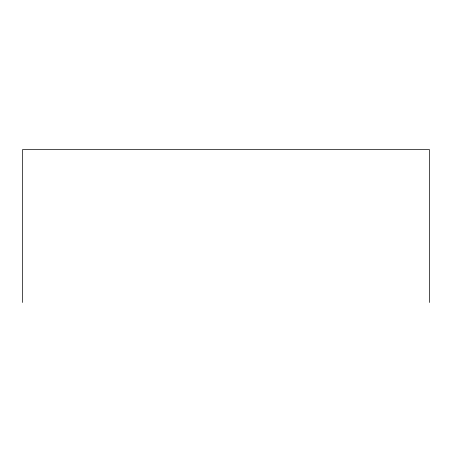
<?xml version="1.0" encoding="UTF-8"?>
<svg xmlns="http://www.w3.org/2000/svg" width="452" height="452" viewBox="0 0 452 452"><rect width="100%" height="100%" fill="white"/><g stroke="black" fill="none" stroke-linecap="round" stroke-linejoin="round"><path stroke-width="0.68" d="M429.4 302.478L429.4 149.522L22.6 149.522L22.6 302.478"/></g></svg>
